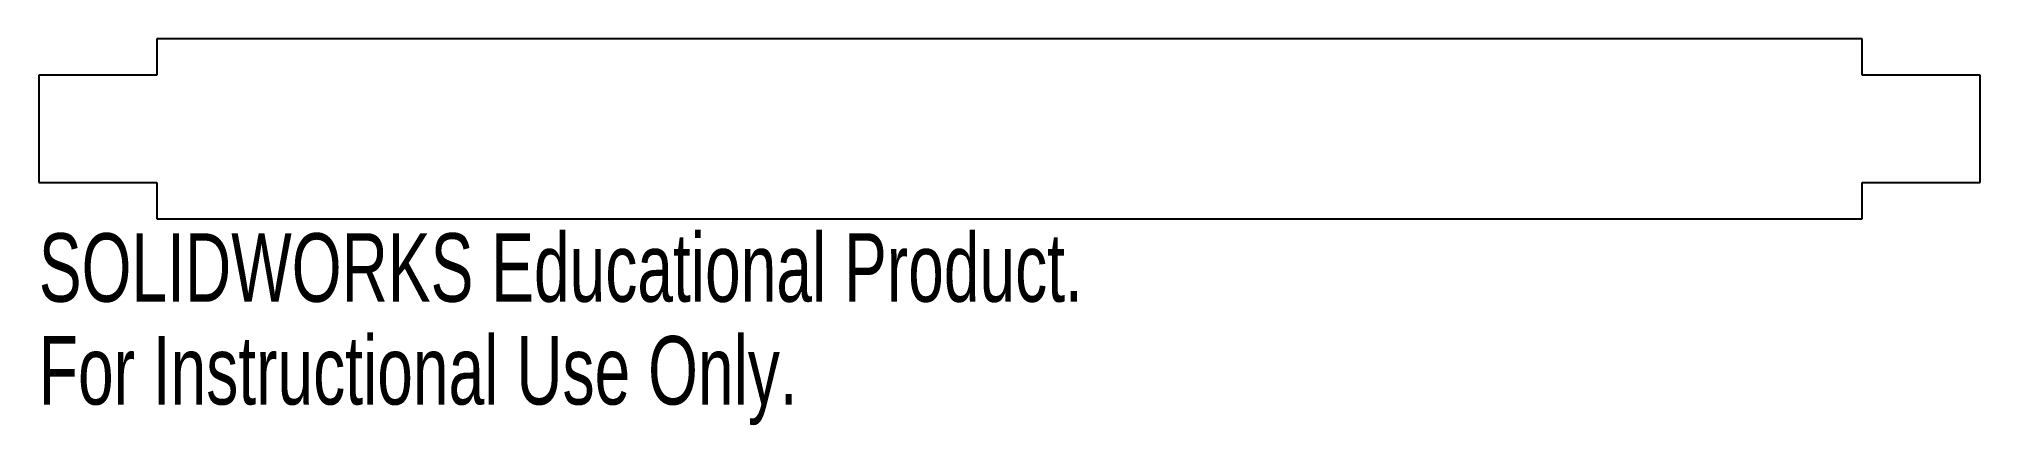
# Model space of a CAD drawing. Header units: inches. Extents: x -2.7 to 2.7, y 8.07 to 9.15.
import ezdxf

# ---------------------------------------------------------------- set-up
doc = ezdxf.new("R2010")
doc.units = ezdxf.units.IN
doc.header["$MEASUREMENT"] = 0
doc.styles.add('SLDTEXTSTYLE0', font='TXT', dxfattribs={"width": 0.7})

msp = doc.modelspace()

# ---------------------------------------------------------------- linework, layer by layer
at = {"color": 7, "linetype": 'Continuous', "lineweight": 25}
for p, q in [((-2.3695, 9.1459), (-2.3695, 9.0448)), ((2.3695, 9.1459), (-2.3695, 9.1459)), ((2.3695, 9.0448), (2.3695, 9.1459)), ((-2.3695, 9.0448), (-2.6972, 9.0448)), ((-2.6972, 9.0448), (-2.6972, 8.7471)), ((2.6972, 9.0448), (2.3695, 9.0448)), ((2.6972, 8.7471), (2.6972, 9.0448)), ((-2.6972, 8.7471), (-2.3695, 8.7471)), ((-2.3695, 8.7471), (-2.3695, 8.6459)), ((2.3695, 8.6459), (2.3695, 8.7471)), ((2.3695, 8.7471), (2.6972, 8.7471)), ((-2.3695, 8.6459), (2.3695, 8.6459))]:
    msp.add_line(p, q, dxfattribs=at)

# ---------------------------------------------------------------- texts
at = {"color": 7, "linetype": 'Continuous', "char_height": 0.1903, "attachment_point": 1, "style": 'SLDTEXTSTYLE0'}
for s, insert in [('SOLIDWORKS Educational Product.', (-2.6972, 8.6058)), ('For Instructional Use Only.', (-2.6972, 8.3203))]:
    msp.add_mtext(s, dxfattribs=dict(at, insert=insert))

doc.saveas('drawing.dxf')
